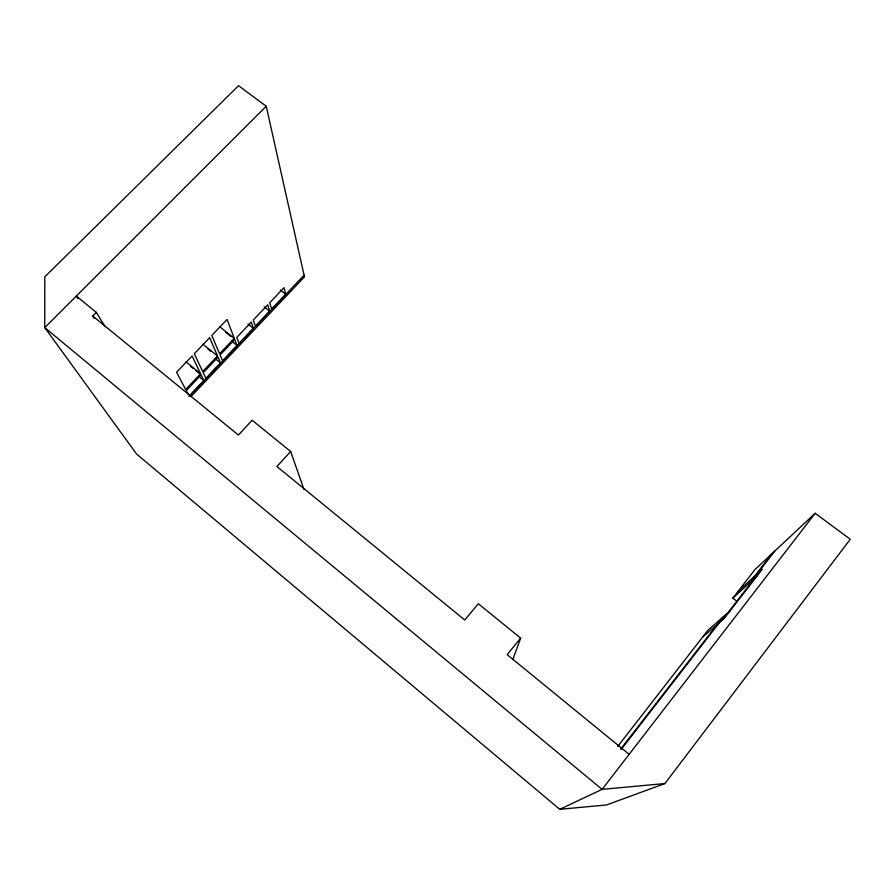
<?xml version="1.0" encoding="UTF-8"?>
<svg xmlns="http://www.w3.org/2000/svg" width="895" height="895" viewBox="0 0 895 895"><rect width="100%" height="100%" fill="white"/><g stroke="black" fill="none" stroke-linecap="round" stroke-linejoin="round"><path stroke-width="1.34" d="M512.779 659.66L520.677 638.124L478.31 603.745L464.762 620L276.924 466.53L290.64 451.472L252.144 420.225L238.394 435.048L92.722 316.036L96.324 312.4L76.31 296.066L77.798 298.427M191.015 396.608L304.457 276.879L266.229 106.236L238.529 85.696L44.795 276.868L44.75 327.604L136.599 454.045L559.733 809.304L606.497 804.963L664.929 783.55L850.25 539.282L815.188 513.283L754.966 569.589L732.826 598.128L737.156 601.462M815.188 513.283L602.1 789.368L559.733 809.304M620.738 749.025L722.802 617.27M749.025 583.406L772.262 553.423M621.219 749.35L724.916 615.413M751.297 581.347L774.667 551.175M722.142 620.213L759.967 571.346M617.74 746.486L707.844 630.326L729.94 611.028M520.677 638.124L507.163 654.648L629.163 754.317M189.125 396.082L203.87 380.532L201.162 374.871L186.238 390.589L187.972 393.889M220.528 362.956L205.906 378.372L203.232 372.7L218.022 357.127L220.528 362.956L215.382 358.817M237.041 345.537L222.553 360.83L220.069 354.968L234.736 339.529L237.041 345.537L231.581 341.185M253.408 328.275L239.043 343.423L236.772 337.404L251.316 322.088L253.408 328.275L247.949 323.945M269.641 311.147L255.399 326.172L253.319 319.974L267.739 304.803L269.641 311.147L264.193 306.873M285.74 294.175L271.61 309.077L269.731 302.711L284.017 287.664L285.74 294.175L280.28 289.935M189.147 396.485L304.076 275.157M200.614 373.73L185.645 389.47L176.583 372.231L192.123 355.997L200.614 373.73L186.003 361.893M217.519 355.942L202.684 371.548L194.282 353.749L209.676 337.65L217.519 355.942L202.919 344.217M234.277 338.321L219.566 353.782L211.802 335.424L227.061 319.481L234.277 338.321L219.689 326.686M266.229 106.236L44.75 327.604L602.1 789.368L664.929 783.55M738.028 591.427L762.339 569.175L724.256 618.378L702.553 637.15M732.826 598.128L756.756 576.38M225.383 332.079L230.586 336.218M207.618 348.759L210.739 351.276M190.747 366.435L192.828 368.125M195.96 370.653L200.122 374.032M198.724 376.347L203.87 380.532M92.722 316.036L94.21 318.407M96.324 312.4L105.095 326.686M290.64 451.472L303.953 489.364"/></g></svg>
